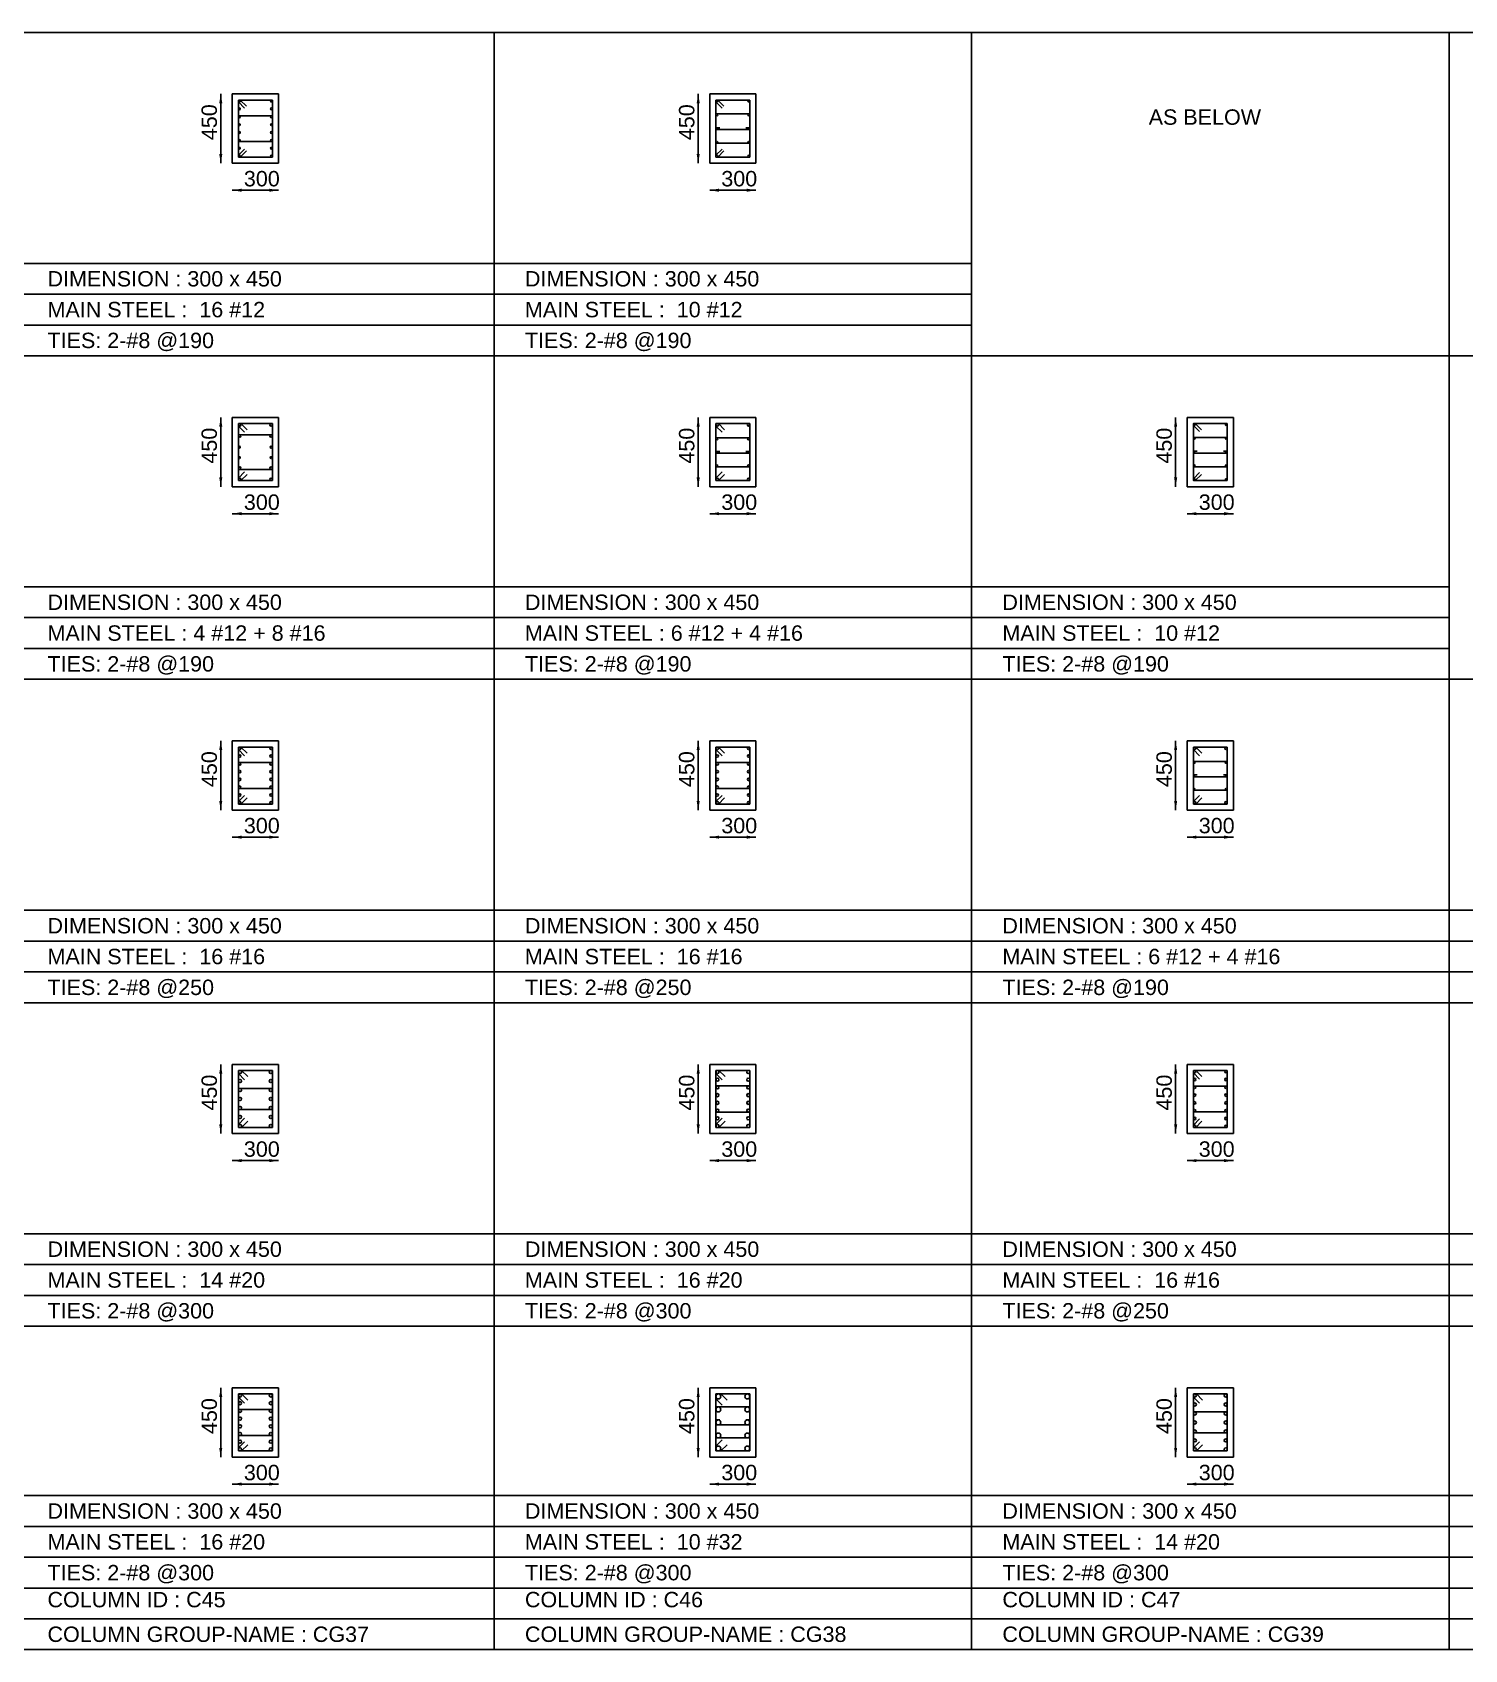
# Model space of a CAD drawing. Extents: x 28 to 264, y -211 to 74.
# Drawn here: x 143.08 to 152.38, y 62.88 to 73.38 of the extents above; entities that cross this region are included whole.
import ezdxf

# ---------------------------------------------------------------- set-up
doc = ezdxf.new("R2010")
doc.units = 0
for name, color, linetype in [('Border', 7, 'CONTINUOUS'), ('Column_Group_Name', 3, 'CONTINUOUS'), ('Column_ID', 4, 'CONTINUOUS'), ('ColumnBars', 1, 'CONTINUOUS'), ('ColumnBars1', 1, 'CONTINUOUS'), ('ColumnCrossSection', 7, 'CONTINUOUS'), ('Dim_All', 7, 'CONTINUOUS'), ('Dimensions', 7, 'CONTINUOUS'), ('Links', 2, 'CONTINUOUS'), ('MainSteel', 1, 'CONTINUOUS'), ('Text_AsBelow', 7, 'CONTINUOUS')]:
    doc.layers.add(name, color=color, linetype=linetype)
doc.styles.add('STRUDS_Arial', font='ARIAL.TTF', dxfattribs={"height": 0.04})

msp = doc.modelspace()

# ---------------------------------------------------------------- linework, layer by layer
at = {"layer": 'Border'}
for p, q in [((142.978, 73.38), (146.078, 73.38)), ((146.078, 71.28), (146.078, 73.38)), ((146.078, 71.28), (146.078, 73.38)), ((146.078, 73.38), (149.178, 73.38)), ((149.178, 71.28), (149.178, 73.38)), ((149.178, 71.28), (149.178, 73.38)), ((149.178, 73.38), (152.278, 73.38)), ((152.278, 71.28), (152.278, 73.38)), ((152.278, 71.28), (152.278, 73.38)), ((152.278, 73.38), (155.378, 73.38)), ((142.978, 71.88), (146.078, 71.88)), ((146.078, 71.88), (149.178, 71.88)), ((142.978, 71.68), (146.078, 71.68)), ((146.078, 71.68), (149.178, 71.68)), ((142.978, 71.48), (146.078, 71.48)), ((146.078, 71.48), (149.178, 71.48)), ((142.978, 71.28), (146.078, 71.28)), ((142.978, 71.28), (146.078, 71.28)), ((146.078, 69.18), (146.078, 71.28)), ((146.078, 69.18), (146.078, 71.28)), ((146.078, 71.28), (149.178, 71.28)), ((146.078, 71.28), (149.178, 71.28)), ((149.178, 69.18), (149.178, 71.28)), ((149.178, 69.18), (149.178, 71.28)), ((149.178, 71.28), (152.278, 71.28)), ((152.278, 69.18), (152.278, 71.28)), ((152.278, 69.18), (152.278, 71.28)), ((152.278, 71.28), (155.378, 71.28)), ((142.978, 69.78), (146.078, 69.78)), ((146.078, 69.78), (149.178, 69.78)), ((149.178, 69.78), (152.278, 69.78)), ((142.978, 69.58), (146.078, 69.58)), ((146.078, 69.58), (149.178, 69.58)), ((149.178, 69.58), (152.278, 69.58)), ((142.978, 69.38), (146.078, 69.38)), ((146.078, 69.38), (149.178, 69.38)), ((149.178, 69.38), (152.278, 69.38)), ((142.978, 69.18), (146.078, 69.18)), ((142.978, 69.18), (146.078, 69.18)), ((146.078, 67.08), (146.078, 69.18)), ((146.078, 67.08), (146.078, 69.18)), ((146.078, 69.18), (149.178, 69.18)), ((146.078, 69.18), (149.178, 69.18)), ((149.178, 67.08), (149.178, 69.18)), ((149.178, 67.08), (149.178, 69.18)), ((149.178, 69.18), (152.278, 69.18)), ((149.178, 69.18), (152.278, 69.18)), ((152.278, 67.08), (152.278, 69.18)), ((152.278, 67.08), (152.278, 69.18)), ((152.278, 69.18), (155.378, 69.18)), ((142.978, 67.68), (146.078, 67.68)), ((146.078, 67.68), (149.178, 67.68)), ((149.178, 67.68), (152.278, 67.68)), ((152.278, 67.68), (155.378, 67.68)), ((142.978, 67.48), (146.078, 67.48)), ((146.078, 67.48), (149.178, 67.48)), ((149.178, 67.48), (152.278, 67.48)), ((152.278, 67.48), (155.378, 67.48)), ((142.978, 67.28), (146.078, 67.28)), ((146.078, 67.28), (149.178, 67.28)), ((149.178, 67.28), (152.278, 67.28)), ((152.278, 67.28), (155.378, 67.28)), ((142.978, 67.08), (146.078, 67.08)), ((142.978, 67.08), (146.078, 67.08)), ((146.078, 64.98), (146.078, 67.08)), ((146.078, 64.98), (146.078, 67.08)), ((146.078, 67.08), (149.178, 67.08)), ((146.078, 67.08), (149.178, 67.08)), ((149.178, 64.98), (149.178, 67.08)), ((149.178, 64.98), (149.178, 67.08)), ((149.178, 67.08), (152.278, 67.08)), ((149.178, 67.08), (152.278, 67.08)), ((152.278, 64.98), (152.278, 67.08)), ((152.278, 64.98), (152.278, 67.08)), ((152.278, 67.08), (155.378, 67.08)), ((152.278, 67.08), (155.378, 67.08)), ((142.978, 65.58), (146.078, 65.58)), ((146.078, 65.58), (149.178, 65.58)), ((149.178, 65.58), (152.278, 65.58)), ((152.278, 65.58), (155.378, 65.58)), ((142.978, 65.38), (146.078, 65.38)), ((146.078, 65.38), (149.178, 65.38)), ((149.178, 65.38), (152.278, 65.38)), ((152.278, 65.38), (155.378, 65.38)), ((142.978, 65.18), (146.078, 65.18)), ((146.078, 65.18), (149.178, 65.18)), ((149.178, 65.18), (152.278, 65.18)), ((152.278, 65.18), (155.378, 65.18)), ((142.978, 64.98), (146.078, 64.98)), ((142.978, 64.98), (146.078, 64.98)), ((146.078, 62.88), (146.078, 64.98)), ((146.078, 62.88), (146.078, 64.98)), ((146.078, 64.98), (149.178, 64.98)), ((146.078, 64.98), (149.178, 64.98)), ((149.178, 62.88), (149.178, 64.98)), ((149.178, 62.88), (149.178, 64.98)), ((149.178, 64.98), (152.278, 64.98)), ((149.178, 64.98), (152.278, 64.98)), ((152.278, 62.88), (152.278, 64.98)), ((152.278, 62.88), (152.278, 64.98)), ((152.278, 64.98), (155.378, 64.98)), ((152.278, 64.98), (155.378, 64.98)), ((142.978, 63.88), (146.078, 63.88)), ((146.078, 63.88), (149.178, 63.88)), ((149.178, 63.88), (152.278, 63.88)), ((152.278, 63.88), (155.378, 63.88)), ((142.978, 63.68), (146.078, 63.68)), ((146.078, 63.68), (149.178, 63.68)), ((149.178, 63.68), (152.278, 63.68)), ((152.278, 63.68), (155.378, 63.68)), ((142.978, 63.48), (146.078, 63.48)), ((146.078, 63.48), (149.178, 63.48)), ((149.178, 63.48), (152.278, 63.48)), ((152.278, 63.48), (155.378, 63.48)), ((142.978, 63.28), (146.078, 63.28)), ((146.078, 63.28), (149.178, 63.28)), ((149.178, 63.28), (152.278, 63.28)), ((152.278, 63.28), (155.378, 63.28)), ((142.978, 63.08), (146.078, 63.08)), ((146.078, 63.08), (149.178, 63.08)), ((149.178, 63.08), (152.278, 63.08)), ((152.278, 63.08), (155.378, 63.08)), ((142.978, 62.88), (146.078, 62.88)), ((146.078, 62.88), (149.178, 62.88)), ((149.178, 62.88), (152.278, 62.88)), ((152.278, 62.88), (155.378, 62.88))]:
    msp.add_line(p, q, dxfattribs=at)
at = {"layer": 'ColumnBars'}
for centre, radius in [((144.424, 72.934), 0.006), ((144.424, 72.8829), 0.006), ((144.632, 72.934), 0.006), ((144.632, 72.8829), 0.006), ((147.524, 72.934), 0.006), ((147.732, 72.934), 0.006), ((144.424, 72.8317), 0.006), ((144.424, 72.7806), 0.006), ((144.632, 72.8317), 0.006), ((144.632, 72.7806), 0.006), ((147.524, 72.8445), 0.006), ((147.732, 72.8445), 0.006), ((144.424, 72.7294), 0.006), ((144.424, 72.6783), 0.006), ((144.632, 72.7294), 0.006), ((144.632, 72.6783), 0.006), ((147.524, 72.755), 0.006), ((147.524, 72.6655), 0.006), ((147.732, 72.755), 0.006), ((147.732, 72.6655), 0.006), ((144.424, 72.6271), 0.006), ((144.424, 72.576), 0.006), ((144.632, 72.6271), 0.006), ((144.632, 72.576), 0.006), ((147.524, 72.576), 0.006), ((147.732, 72.576), 0.006), ((150.624, 70.834), 0.006), ((150.832, 70.834), 0.006), ((144.424, 70.6872), 0.006), ((144.63, 70.6872), 0.006), ((147.524, 70.7405), 0.006), ((147.73, 70.7405), 0.006), ((150.624, 70.7445), 0.006), ((150.832, 70.7445), 0.006), ((144.424, 70.6188), 0.006), ((144.63, 70.6188), 0.006), ((147.524, 70.653), 0.006), ((147.524, 70.5655), 0.006), ((147.73, 70.653), 0.006), ((147.73, 70.5655), 0.006), ((150.624, 70.655), 0.006), ((150.624, 70.5655), 0.006), ((150.832, 70.655), 0.006), ((150.832, 70.5655), 0.006), ((150.624, 70.476), 0.006), ((150.832, 70.476), 0.006), ((144.426, 68.732), 0.008), ((144.426, 68.6814), 0.008), ((144.63, 68.732), 0.008), ((144.63, 68.6814), 0.008), ((147.526, 68.732), 0.008), ((147.526, 68.6814), 0.008), ((147.73, 68.732), 0.008), ((147.73, 68.6814), 0.008), ((144.426, 68.6309), 0.008), ((144.426, 68.5803), 0.008), ((144.63, 68.6309), 0.008), ((144.63, 68.5803), 0.008), ((147.526, 68.6309), 0.008), ((147.526, 68.5803), 0.008), ((147.73, 68.6309), 0.008), ((147.73, 68.5803), 0.008), ((150.624, 68.6405), 0.006), ((150.83, 68.6405), 0.006), ((144.426, 68.5297), 0.008), ((144.426, 68.4791), 0.008), ((144.63, 68.5297), 0.008), ((144.63, 68.4791), 0.008), ((147.526, 68.5297), 0.008), ((147.526, 68.4791), 0.008), ((147.73, 68.5297), 0.008), ((147.73, 68.4791), 0.008), ((150.624, 68.553), 0.006), ((150.624, 68.4655), 0.006), ((150.83, 68.553), 0.006), ((150.83, 68.4655), 0.006), ((144.426, 68.4286), 0.008), ((144.426, 68.378), 0.008), ((144.63, 68.4286), 0.008), ((144.63, 68.378), 0.008), ((147.526, 68.4286), 0.008), ((147.526, 68.378), 0.008), ((147.73, 68.4286), 0.008), ((147.73, 68.378), 0.008), ((144.428, 66.63), 0.01), ((144.428, 66.5717), 0.01), ((144.628, 66.63), 0.01), ((144.628, 66.5717), 0.01), ((147.528, 66.63), 0.01), ((147.528, 66.58), 0.01), ((147.728, 66.63), 0.01), ((147.728, 66.58), 0.01), ((150.626, 66.632), 0.008), ((150.626, 66.5814), 0.008), ((150.83, 66.632), 0.008), ((150.83, 66.5814), 0.008), ((144.428, 66.5133), 0.01), ((144.428, 66.455), 0.01), ((144.628, 66.5133), 0.01), ((144.628, 66.455), 0.01), ((147.528, 66.53), 0.01), ((147.528, 66.48), 0.01), ((147.728, 66.53), 0.01), ((147.728, 66.48), 0.01), ((150.626, 66.5309), 0.008), ((150.626, 66.4803), 0.008), ((150.83, 66.5309), 0.008), ((150.83, 66.4803), 0.008), ((144.428, 66.3967), 0.01), ((144.628, 66.3967), 0.01), ((147.528, 66.43), 0.01), ((147.528, 66.38), 0.01), ((147.728, 66.43), 0.01), ((147.728, 66.38), 0.01), ((150.626, 66.4297), 0.008), ((150.626, 66.3791), 0.008), ((150.83, 66.4297), 0.008), ((150.83, 66.3791), 0.008), ((144.428, 66.3383), 0.01), ((144.428, 66.28), 0.01), ((144.628, 66.3383), 0.01), ((144.628, 66.28), 0.01), ((147.528, 66.33), 0.01), ((147.528, 66.28), 0.01), ((147.728, 66.33), 0.01), ((147.728, 66.28), 0.01), ((150.626, 66.3286), 0.008), ((150.626, 66.278), 0.008), ((150.83, 66.3286), 0.008), ((150.83, 66.278), 0.008), ((144.428, 64.53), 0.01), ((144.428, 64.48), 0.01), ((144.628, 64.53), 0.01), ((144.628, 64.48), 0.01), ((147.534, 64.524), 0.016), ((147.722, 64.524), 0.016), ((150.628, 64.53), 0.01), ((150.628, 64.4717), 0.01), ((150.828, 64.53), 0.01), ((150.828, 64.4717), 0.01), ((144.428, 64.43), 0.01), ((144.428, 64.38), 0.01), ((144.628, 64.43), 0.01), ((144.628, 64.38), 0.01), ((147.534, 64.4395), 0.016), ((147.534, 64.355), 0.016), ((147.722, 64.4395), 0.016), ((147.722, 64.355), 0.016), ((150.628, 64.4133), 0.01), ((150.628, 64.355), 0.01), ((150.828, 64.4133), 0.01), ((150.828, 64.355), 0.01), ((144.428, 64.33), 0.01), ((144.428, 64.28), 0.01), ((144.628, 64.33), 0.01), ((144.628, 64.28), 0.01), ((147.534, 64.2705), 0.016), ((147.722, 64.2705), 0.016), ((150.628, 64.2967), 0.01), ((150.828, 64.2967), 0.01), ((144.428, 64.23), 0.01), ((144.428, 64.18), 0.01), ((144.628, 64.23), 0.01), ((144.628, 64.18), 0.01), ((147.534, 64.186), 0.016), ((147.722, 64.186), 0.016), ((150.628, 64.2383), 0.01), ((150.628, 64.18), 0.01), ((150.828, 64.2383), 0.01), ((150.828, 64.18), 0.01)]:
    msp.add_circle(centre, radius, dxfattribs=at)
at = {"layer": 'ColumnBars1'}
for centre in [(144.426, 70.832), (144.63, 70.832), (147.526, 70.832), (147.73, 70.832), (144.426, 70.7596), (144.63, 70.7596), (144.426, 70.5504), (144.426, 70.478), (144.63, 70.5504), (144.63, 70.478), (147.526, 70.478), (147.73, 70.478), (150.626, 68.732), (150.83, 68.732), (150.626, 68.378), (150.83, 68.378)]:
    msp.add_circle(centre, 0.008, dxfattribs=at)
at = {"layer": 'ColumnCrossSection'}
for p, q in [((144.678, 72.98), (144.378, 72.98)), ((144.378, 72.98), (144.378, 72.53)), ((144.678, 72.53), (144.678, 72.98)), ((147.778, 72.98), (147.478, 72.98)), ((147.478, 72.98), (147.478, 72.53)), ((147.778, 72.53), (147.778, 72.98)), ((144.378, 72.53), (144.678, 72.53)), ((147.478, 72.53), (147.778, 72.53)), ((144.678, 70.88), (144.378, 70.88)), ((144.378, 70.88), (144.378, 70.43)), ((144.678, 70.43), (144.678, 70.88)), ((147.778, 70.88), (147.478, 70.88)), ((147.478, 70.88), (147.478, 70.43)), ((147.778, 70.43), (147.778, 70.88)), ((150.878, 70.88), (150.578, 70.88)), ((150.578, 70.88), (150.578, 70.43)), ((150.878, 70.43), (150.878, 70.88)), ((144.378, 70.43), (144.678, 70.43)), ((147.478, 70.43), (147.778, 70.43)), ((150.578, 70.43), (150.878, 70.43)), ((144.678, 68.78), (144.378, 68.78)), ((144.378, 68.78), (144.378, 68.33)), ((144.678, 68.33), (144.678, 68.78)), ((147.778, 68.78), (147.478, 68.78)), ((147.478, 68.78), (147.478, 68.33)), ((147.778, 68.33), (147.778, 68.78)), ((150.878, 68.78), (150.578, 68.78)), ((150.578, 68.78), (150.578, 68.33)), ((150.878, 68.33), (150.878, 68.78)), ((144.378, 68.33), (144.678, 68.33)), ((147.478, 68.33), (147.778, 68.33)), ((150.578, 68.33), (150.878, 68.33)), ((144.678, 66.68), (144.378, 66.68)), ((144.378, 66.68), (144.378, 66.23)), ((144.678, 66.23), (144.678, 66.68)), ((147.778, 66.68), (147.478, 66.68)), ((147.478, 66.68), (147.478, 66.23)), ((147.778, 66.23), (147.778, 66.68)), ((150.878, 66.68), (150.578, 66.68)), ((150.578, 66.68), (150.578, 66.23)), ((150.878, 66.23), (150.878, 66.68)), ((144.378, 66.23), (144.678, 66.23)), ((147.478, 66.23), (147.778, 66.23)), ((150.578, 66.23), (150.878, 66.23)), ((144.678, 64.58), (144.378, 64.58)), ((144.378, 64.58), (144.378, 64.13)), ((144.678, 64.13), (144.678, 64.58)), ((147.778, 64.58), (147.478, 64.58)), ((147.478, 64.58), (147.478, 64.13)), ((147.778, 64.13), (147.778, 64.58)), ((150.878, 64.58), (150.578, 64.58)), ((150.578, 64.58), (150.578, 64.13)), ((150.878, 64.13), (150.878, 64.58)), ((144.378, 64.13), (144.678, 64.13)), ((147.478, 64.13), (147.778, 64.13)), ((150.578, 64.13), (150.878, 64.13))]:
    msp.add_line(p, q, dxfattribs=at)
at = {"layer": 'Dim_All'}
for p, q in [((144.303, 72.53), (144.303, 72.98)), ((147.403, 72.53), (147.403, 72.98)), ((144.378, 72.355), (144.678, 72.355)), ((147.478, 72.355), (147.778, 72.355)), ((144.303, 70.43), (144.303, 70.88)), ((147.403, 70.43), (147.403, 70.88)), ((150.503, 70.43), (150.503, 70.88)), ((144.378, 70.255), (144.678, 70.255)), ((147.478, 70.255), (147.778, 70.255)), ((150.578, 70.255), (150.878, 70.255)), ((144.303, 68.33), (144.303, 68.78)), ((147.403, 68.33), (147.403, 68.78)), ((150.503, 68.33), (150.503, 68.78)), ((144.378, 68.155), (144.678, 68.155)), ((147.478, 68.155), (147.778, 68.155)), ((150.578, 68.155), (150.878, 68.155)), ((144.303, 66.23), (144.303, 66.68)), ((147.403, 66.23), (147.403, 66.68)), ((150.503, 66.23), (150.503, 66.68)), ((144.378, 66.055), (144.678, 66.055)), ((147.478, 66.055), (147.778, 66.055)), ((150.578, 66.055), (150.878, 66.055)), ((144.303, 64.13), (144.303, 64.58)), ((147.403, 64.13), (147.403, 64.58)), ((150.503, 64.13), (150.503, 64.58)), ((144.378, 63.955), (144.678, 63.955)), ((147.478, 63.955), (147.778, 63.955)), ((150.578, 63.955), (150.878, 63.955))]:
    msp.add_line(p, q, dxfattribs=at)
at = {"layer": 'dim_all'}
for points in [[(144.303, 72.98), (144.293, 72.92), (144.303, 72.98), (144.313, 72.92)], [(147.403, 72.98), (147.393, 72.92), (147.403, 72.98), (147.413, 72.92)], [(144.303, 72.53), (144.293, 72.59), (144.303, 72.53), (144.313, 72.59)], [(147.403, 72.53), (147.393, 72.59), (147.403, 72.53), (147.413, 72.59)], [(144.378, 72.355), (144.438, 72.365), (144.378, 72.355), (144.438, 72.345)], [(144.678, 72.355), (144.618, 72.365), (144.678, 72.355), (144.618, 72.345)], [(147.478, 72.355), (147.538, 72.365), (147.478, 72.355), (147.538, 72.345)], [(147.778, 72.355), (147.718, 72.365), (147.778, 72.355), (147.718, 72.345)], [(144.303, 70.88), (144.293, 70.82), (144.303, 70.88), (144.313, 70.82)], [(147.403, 70.88), (147.393, 70.82), (147.403, 70.88), (147.413, 70.82)], [(150.503, 70.88), (150.493, 70.82), (150.503, 70.88), (150.513, 70.82)], [(144.303, 70.43), (144.293, 70.49), (144.303, 70.43), (144.313, 70.49)], [(147.403, 70.43), (147.393, 70.49), (147.403, 70.43), (147.413, 70.49)], [(150.503, 70.43), (150.493, 70.49), (150.503, 70.43), (150.513, 70.49)], [(144.378, 70.255), (144.438, 70.265), (144.378, 70.255), (144.438, 70.245)], [(144.678, 70.255), (144.618, 70.265), (144.678, 70.255), (144.618, 70.245)], [(147.478, 70.255), (147.538, 70.265), (147.478, 70.255), (147.538, 70.245)], [(147.778, 70.255), (147.718, 70.265), (147.778, 70.255), (147.718, 70.245)], [(150.578, 70.255), (150.638, 70.265), (150.578, 70.255), (150.638, 70.245)], [(150.878, 70.255), (150.818, 70.265), (150.878, 70.255), (150.818, 70.245)], [(144.303, 68.78), (144.293, 68.72), (144.303, 68.78), (144.313, 68.72)], [(147.403, 68.78), (147.393, 68.72), (147.403, 68.78), (147.413, 68.72)], [(150.503, 68.78), (150.493, 68.72), (150.503, 68.78), (150.513, 68.72)], [(144.303, 68.33), (144.293, 68.39), (144.303, 68.33), (144.313, 68.39)], [(147.403, 68.33), (147.393, 68.39), (147.403, 68.33), (147.413, 68.39)], [(150.503, 68.33), (150.493, 68.39), (150.503, 68.33), (150.513, 68.39)], [(144.378, 68.155), (144.438, 68.165), (144.378, 68.155), (144.438, 68.145)], [(144.678, 68.155), (144.618, 68.165), (144.678, 68.155), (144.618, 68.145)], [(147.478, 68.155), (147.538, 68.165), (147.478, 68.155), (147.538, 68.145)], [(147.778, 68.155), (147.718, 68.165), (147.778, 68.155), (147.718, 68.145)], [(150.578, 68.155), (150.638, 68.165), (150.578, 68.155), (150.638, 68.145)], [(150.878, 68.155), (150.818, 68.165), (150.878, 68.155), (150.818, 68.145)], [(144.303, 66.68), (144.293, 66.62), (144.303, 66.68), (144.313, 66.62)], [(147.403, 66.68), (147.393, 66.62), (147.403, 66.68), (147.413, 66.62)], [(150.503, 66.68), (150.493, 66.62), (150.503, 66.68), (150.513, 66.62)], [(144.303, 66.23), (144.293, 66.29), (144.303, 66.23), (144.313, 66.29)], [(147.403, 66.23), (147.393, 66.29), (147.403, 66.23), (147.413, 66.29)], [(150.503, 66.23), (150.493, 66.29), (150.503, 66.23), (150.513, 66.29)], [(144.378, 66.055), (144.438, 66.065), (144.378, 66.055), (144.438, 66.045)], [(144.678, 66.055), (144.618, 66.065), (144.678, 66.055), (144.618, 66.045)], [(147.478, 66.055), (147.538, 66.065), (147.478, 66.055), (147.538, 66.045)], [(147.778, 66.055), (147.718, 66.065), (147.778, 66.055), (147.718, 66.045)], [(150.578, 66.055), (150.638, 66.065), (150.578, 66.055), (150.638, 66.045)], [(150.878, 66.055), (150.818, 66.065), (150.878, 66.055), (150.818, 66.045)], [(144.303, 64.58), (144.293, 64.52), (144.303, 64.58), (144.313, 64.52)], [(147.403, 64.58), (147.393, 64.52), (147.403, 64.58), (147.413, 64.52)], [(150.503, 64.58), (150.493, 64.52), (150.503, 64.58), (150.513, 64.52)], [(144.303, 64.13), (144.293, 64.19), (144.303, 64.13), (144.313, 64.19)], [(147.403, 64.13), (147.393, 64.19), (147.403, 64.13), (147.413, 64.19)], [(150.503, 64.13), (150.493, 64.19), (150.503, 64.13), (150.513, 64.19)], [(144.378, 63.955), (144.438, 63.965), (144.378, 63.955), (144.438, 63.945)], [(144.678, 63.955), (144.618, 63.965), (144.678, 63.955), (144.618, 63.945)], [(147.478, 63.955), (147.538, 63.965), (147.478, 63.955), (147.538, 63.945)], [(147.778, 63.955), (147.718, 63.965), (147.778, 63.955), (147.718, 63.945)], [(150.578, 63.955), (150.638, 63.965), (150.578, 63.955), (150.638, 63.945)], [(150.878, 63.955), (150.818, 63.965), (150.878, 63.955), (150.818, 63.945)]]:
    msp.add_solid(points, dxfattribs=at)
at = {"layer": 'Links'}
for p, q in [((144.418, 72.94), (144.638, 72.94)), ((144.418, 72.6723), (144.418, 72.94)), ((144.418, 72.928), (144.458, 72.888)), ((144.43, 72.94), (144.47, 72.9)), ((144.638, 72.94), (144.638, 72.6723)), ((147.518, 72.94), (147.738, 72.94)), ((147.518, 72.6595), (147.518, 72.94)), ((147.518, 72.928), (147.558, 72.888)), ((147.53, 72.94), (147.57, 72.9)), ((147.738, 72.94), (147.738, 72.6595)), ((144.638, 72.8377), (144.418, 72.8377)), ((144.418, 72.8377), (144.418, 72.57)), ((144.638, 72.57), (144.638, 72.8377)), ((147.738, 72.8505), (147.518, 72.8505)), ((147.518, 72.8505), (147.518, 72.57)), ((147.738, 72.57), (147.738, 72.8505)), ((144.638, 72.6723), (144.418, 72.6723)), ((147.518, 72.761), (147.543, 72.761)), ((147.518, 72.749), (147.738, 72.749)), ((147.738, 72.761), (147.713, 72.761)), ((144.418, 72.582), (144.458, 72.622)), ((144.418, 72.57), (144.638, 72.57)), ((144.43, 72.57), (144.47, 72.61)), ((147.738, 72.6595), (147.518, 72.6595)), ((147.518, 72.582), (147.558, 72.622)), ((147.518, 72.57), (147.738, 72.57)), ((147.53, 72.57), (147.57, 72.61)), ((144.418, 70.84), (144.638, 70.84)), ((144.418, 70.5424), (144.418, 70.84)), ((144.418, 70.824), (144.458, 70.784)), ((144.434, 70.84), (144.474, 70.8)), ((144.638, 70.84), (144.638, 70.5424)), ((147.518, 70.84), (147.738, 70.84)), ((147.518, 70.5595), (147.518, 70.84)), ((147.518, 70.824), (147.558, 70.784)), ((147.534, 70.84), (147.574, 70.8)), ((147.738, 70.84), (147.738, 70.5595)), ((150.618, 70.84), (150.838, 70.84)), ((150.618, 70.5595), (150.618, 70.84)), ((150.618, 70.828), (150.658, 70.788)), ((150.63, 70.84), (150.67, 70.8)), ((150.838, 70.84), (150.838, 70.5595)), ((144.638, 70.7676), (144.418, 70.7676)), ((144.418, 70.7676), (144.418, 70.47)), ((144.638, 70.47), (144.638, 70.7676)), ((147.738, 70.7465), (147.518, 70.7465)), ((147.518, 70.7465), (147.518, 70.47)), ((147.738, 70.47), (147.738, 70.7465)), ((150.838, 70.7505), (150.618, 70.7505)), ((150.618, 70.7505), (150.618, 70.47)), ((150.838, 70.47), (150.838, 70.7505)), ((147.518, 70.659), (147.543, 70.659)), ((147.518, 70.647), (147.738, 70.647)), ((147.738, 70.659), (147.713, 70.659)), ((150.618, 70.661), (150.643, 70.661)), ((150.618, 70.649), (150.838, 70.649)), ((150.838, 70.661), (150.813, 70.661)), ((144.638, 70.5424), (144.418, 70.5424)), ((144.418, 70.486), (144.458, 70.526)), ((144.418, 70.47), (144.638, 70.47)), ((144.434, 70.47), (144.474, 70.51)), ((147.738, 70.5595), (147.518, 70.5595)), ((147.518, 70.486), (147.558, 70.526)), ((147.518, 70.47), (147.738, 70.47)), ((147.534, 70.47), (147.574, 70.51)), ((150.838, 70.5595), (150.618, 70.5595)), ((150.618, 70.482), (150.658, 70.522)), ((150.618, 70.47), (150.838, 70.47)), ((150.63, 70.47), (150.67, 70.51)), ((144.418, 68.74), (144.638, 68.74)), ((144.418, 68.4711), (144.418, 68.74)), ((144.418, 68.724), (144.458, 68.684)), ((144.434, 68.74), (144.474, 68.7)), ((144.638, 68.74), (144.638, 68.4711)), ((147.518, 68.74), (147.738, 68.74)), ((147.518, 68.4711), (147.518, 68.74)), ((147.518, 68.724), (147.558, 68.684)), ((147.534, 68.74), (147.574, 68.7)), ((147.738, 68.74), (147.738, 68.4711)), ((150.618, 68.74), (150.838, 68.74)), ((150.618, 68.4595), (150.618, 68.74)), ((150.618, 68.724), (150.658, 68.684)), ((150.634, 68.74), (150.674, 68.7)), ((150.838, 68.74), (150.838, 68.4595)), ((144.638, 68.6389), (144.418, 68.6389)), ((144.418, 68.6389), (144.418, 68.37)), ((144.638, 68.37), (144.638, 68.6389)), ((147.738, 68.6389), (147.518, 68.6389)), ((147.518, 68.6389), (147.518, 68.37)), ((147.738, 68.37), (147.738, 68.6389)), ((150.838, 68.6465), (150.618, 68.6465)), ((150.618, 68.6465), (150.618, 68.37)), ((150.838, 68.37), (150.838, 68.6465)), ((144.638, 68.4711), (144.418, 68.4711)), ((147.738, 68.4711), (147.518, 68.4711)), ((150.618, 68.559), (150.643, 68.559)), ((150.618, 68.547), (150.838, 68.547)), ((150.838, 68.559), (150.813, 68.559)), ((144.418, 68.386), (144.458, 68.426)), ((144.418, 68.37), (144.638, 68.37)), ((144.434, 68.37), (144.474, 68.41)), ((147.518, 68.386), (147.558, 68.426)), ((147.518, 68.37), (147.738, 68.37)), ((147.534, 68.37), (147.574, 68.41)), ((150.838, 68.4595), (150.618, 68.4595)), ((150.618, 68.386), (150.658, 68.426)), ((150.618, 68.37), (150.838, 68.37)), ((150.634, 68.37), (150.674, 68.41)), ((144.418, 66.64), (144.638, 66.64)), ((144.418, 66.3867), (144.418, 66.64)), ((144.418, 66.62), (144.458, 66.58)), ((144.438, 66.64), (144.478, 66.6)), ((144.638, 66.64), (144.638, 66.3867)), ((147.518, 66.64), (147.738, 66.64)), ((147.518, 66.37), (147.518, 66.64)), ((147.518, 66.62), (147.558, 66.58)), ((147.538, 66.64), (147.578, 66.6)), ((147.738, 66.64), (147.738, 66.37)), ((150.618, 66.64), (150.838, 66.64)), ((150.618, 66.3711), (150.618, 66.64)), ((150.618, 66.624), (150.658, 66.584)), ((150.634, 66.64), (150.674, 66.6)), ((150.838, 66.64), (150.838, 66.3711)), ((144.638, 66.5233), (144.418, 66.5233)), ((144.418, 66.5233), (144.418, 66.27)), ((144.638, 66.27), (144.638, 66.5233)), ((147.738, 66.54), (147.518, 66.54)), ((147.518, 66.54), (147.518, 66.27)), ((147.738, 66.27), (147.738, 66.54)), ((150.838, 66.5389), (150.618, 66.5389)), ((150.618, 66.5389), (150.618, 66.27)), ((150.838, 66.27), (150.838, 66.5389)), ((144.638, 66.3867), (144.418, 66.3867)), ((147.738, 66.37), (147.518, 66.37)), ((150.838, 66.3711), (150.618, 66.3711)), ((144.418, 66.29), (144.458, 66.33)), ((144.418, 66.27), (144.638, 66.27)), ((144.438, 66.27), (144.478, 66.31)), ((147.518, 66.29), (147.558, 66.33)), ((147.518, 66.27), (147.738, 66.27)), ((147.538, 66.27), (147.578, 66.31)), ((150.618, 66.286), (150.658, 66.326)), ((150.618, 66.27), (150.838, 66.27)), ((150.634, 66.27), (150.674, 66.31)), ((144.418, 64.54), (144.638, 64.54)), ((144.418, 64.27), (144.418, 64.54)), ((144.418, 64.52), (144.458, 64.48)), ((144.438, 64.54), (144.478, 64.5)), ((144.638, 64.54), (144.638, 64.27)), ((147.518, 64.54), (147.738, 64.54)), ((147.518, 64.2545), (147.518, 64.54)), ((147.518, 64.508), (147.558, 64.468)), ((147.55, 64.54), (147.59, 64.5)), ((147.738, 64.54), (147.738, 64.2545)), ((150.618, 64.54), (150.838, 64.54)), ((150.618, 64.2867), (150.618, 64.54)), ((150.618, 64.52), (150.658, 64.48)), ((150.638, 64.54), (150.678, 64.5)), ((150.838, 64.54), (150.838, 64.2867)), ((144.638, 64.44), (144.418, 64.44)), ((144.418, 64.44), (144.418, 64.17)), ((144.638, 64.17), (144.638, 64.44)), ((147.738, 64.4555), (147.518, 64.4555)), ((147.518, 64.4555), (147.518, 64.17)), ((147.518, 64.371), (147.543, 64.371)), ((147.738, 64.371), (147.713, 64.371)), ((147.738, 64.17), (147.738, 64.4555)), ((150.838, 64.4233), (150.618, 64.4233)), ((150.618, 64.4233), (150.618, 64.17)), ((150.838, 64.17), (150.838, 64.4233)), ((144.638, 64.27), (144.418, 64.27)), ((147.518, 64.339), (147.738, 64.339)), ((150.838, 64.2867), (150.618, 64.2867)), ((144.418, 64.19), (144.458, 64.23)), ((144.418, 64.17), (144.638, 64.17)), ((144.438, 64.17), (144.478, 64.21)), ((147.738, 64.2545), (147.518, 64.2545)), ((147.518, 64.202), (147.558, 64.242)), ((147.518, 64.17), (147.738, 64.17)), ((147.55, 64.17), (147.59, 64.21)), ((150.618, 64.19), (150.658, 64.23)), ((150.618, 64.17), (150.838, 64.17)), ((150.638, 64.17), (150.678, 64.21))]:
    msp.add_line(p, q, dxfattribs=at)

# ---------------------------------------------------------------- texts
at = {"layer": 'Column_Group_Name', "style": 'STRUDS_Arial'}
for s, p in [('COLUMN GROUP-NAME : CG37', (143.178, 62.93)), ('COLUMN GROUP-NAME : CG38', (146.278, 62.93)), ('COLUMN GROUP-NAME : CG39', (149.378, 62.93))]:
    msp.add_text(s, height=0.1, dxfattribs=at).set_placement(p)
at = {"layer": 'Column_ID', "style": 'STRUDS_Arial'}
for s, p in [('COLUMN ID : C45', (143.178, 63.155)), ('COLUMN ID : C46', (146.278, 63.155)), ('COLUMN ID : C47', (149.378, 63.155))]:
    msp.add_text(s, height=0.1, dxfattribs=at).set_placement(p)
at = {"layer": 'Dimensions', "style": 'STRUDS_Arial'}
for p in [(144.278, 72.68), (147.378, 72.68), (144.278, 70.58), (147.378, 70.58), (150.478, 70.58), (144.278, 68.48), (147.378, 68.48), (150.478, 68.48), (144.278, 66.38), (147.378, 66.38), (150.478, 66.38), (144.278, 64.28), (147.378, 64.28), (150.478, 64.28)]:
    msp.add_text('450', height=0.1, rotation=90, dxfattribs=at).set_placement(p)
for s, p in [('300', (144.453, 72.38)), ('300', (147.553, 72.38)), ('DIMENSION : 300 x 450', (143.178, 71.73)), ('DIMENSION : 300 x 450', (146.278, 71.73)), ('300', (144.453, 70.28)), ('300', (147.553, 70.28)), ('300', (150.653, 70.28)), ('DIMENSION : 300 x 450', (143.178, 69.63)), ('DIMENSION : 300 x 450', (146.278, 69.63)), ('DIMENSION : 300 x 450', (149.378, 69.63)), ('300', (144.453, 68.18)), ('300', (147.553, 68.18)), ('300', (150.653, 68.18)), ('DIMENSION : 300 x 450', (143.178, 67.53)), ('DIMENSION : 300 x 450', (146.278, 67.53)), ('DIMENSION : 300 x 450', (149.378, 67.53)), ('300', (144.453, 66.08)), ('300', (147.553, 66.08)), ('300', (150.653, 66.08)), ('DIMENSION : 300 x 450', (143.178, 65.43)), ('DIMENSION : 300 x 450', (146.278, 65.43)), ('DIMENSION : 300 x 450', (149.378, 65.43)), ('300', (144.453, 63.98)), ('300', (147.553, 63.98)), ('300', (150.653, 63.98)), ('DIMENSION : 300 x 450', (143.178, 63.73)), ('DIMENSION : 300 x 450', (146.278, 63.73)), ('DIMENSION : 300 x 450', (149.378, 63.73))]:
    msp.add_text(s, height=0.1, dxfattribs=at).set_placement(p)
at = {"layer": 'Links', "style": 'STRUDS_Arial'}
for s, p in [('TIES: 2-#8 @190', (143.178, 71.33)), ('TIES: 2-#8 @190', (146.278, 71.33)), ('TIES: 2-#8 @190', (143.178, 69.23)), ('TIES: 2-#8 @190', (146.278, 69.23)), ('TIES: 2-#8 @190', (149.378, 69.23)), ('TIES: 2-#8 @250', (143.178, 67.13)), ('TIES: 2-#8 @250', (146.278, 67.13)), ('TIES: 2-#8 @190', (149.378, 67.13)), ('TIES: 2-#8 @300', (143.178, 65.03)), ('TIES: 2-#8 @300', (146.278, 65.03)), ('TIES: 2-#8 @250', (149.378, 65.03)), ('TIES: 2-#8 @300', (143.178, 63.33)), ('TIES: 2-#8 @300', (146.278, 63.33)), ('TIES: 2-#8 @300', (149.378, 63.33))]:
    msp.add_text(s, height=0.1, dxfattribs=at).set_placement(p)
at = {"layer": 'MainSteel', "style": 'STRUDS_Arial'}
for s, p in [('MAIN STEEL :  16 #12', (143.178, 71.53)), ('MAIN STEEL :  10 #12', (146.278, 71.53)), ('MAIN STEEL : 4 #12 + 8 #16 ', (143.178, 69.43)), ('MAIN STEEL : 6 #12 + 4 #16 ', (146.278, 69.43)), ('MAIN STEEL :  10 #12', (149.378, 69.43)), ('MAIN STEEL :  16 #16', (143.178, 67.33)), ('MAIN STEEL :  16 #16', (146.278, 67.33)), ('MAIN STEEL : 6 #12 + 4 #16 ', (149.378, 67.33)), ('MAIN STEEL :  14 #20', (143.178, 65.23)), ('MAIN STEEL :  16 #20', (146.278, 65.23)), ('MAIN STEEL :  16 #16', (149.378, 65.23)), ('MAIN STEEL :  16 #20', (143.178, 63.53)), ('MAIN STEEL :  10 #32', (146.278, 63.53)), ('MAIN STEEL :  14 #20', (149.378, 63.53))]:
    msp.add_text(s, height=0.1, dxfattribs=at).set_placement(p)
at = {"layer": 'Text_AsBelow', "style": 'STRUDS_Arial'}
msp.add_text('AS BELOW', height=0.1, dxfattribs=at).set_placement((150.328, 72.78))

doc.saveas('drawing.dxf')
